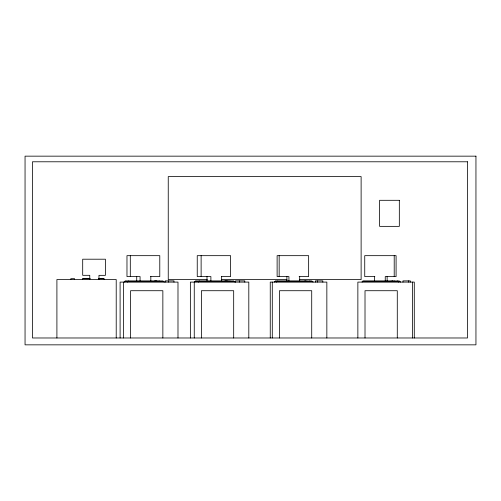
<?xml version="1.0" encoding="UTF-8"?>
<svg xmlns="http://www.w3.org/2000/svg" width="501" height="501" viewBox="0 0 501 501"><rect width="100%" height="100%" fill="white"/><g stroke="black" fill="none" stroke-linecap="round" stroke-linejoin="round"><path stroke-width="0.75" d="M150.475 276.583L159.781 276.583L159.781 255.667L126.972 255.667L126.972 276.583L140.067 276.583L140.067 281.405M221.492 276.583L230.604 276.583L230.604 255.667L197.244 255.667L197.244 276.583L210.89 276.583L210.89 281.405M299.135 276.583L308.641 276.583L308.641 255.667L277.122 255.667L277.122 276.583L288.927 276.583L288.927 281.405M374.873 276.583L364.734 276.583L364.734 255.667L396.091 255.667L396.091 276.583L385.25 276.583L385.25 281.405M89.892 278.374L87.462 278.374L87.462 278.688M98.678 278.374L103.431 278.374L103.431 278.688M90.186 278.688L82.389 278.688L82.389 279.539M98.678 278.688L104.227 278.688L104.227 279.539M207.289 279.596L168.248 279.596L168.248 176.609L361.121 176.609L361.121 279.596L299.435 279.596M221.348 279.596L286.941 279.596M392.991 281.048L362.899 281.048L362.899 281.675M126.715 281.199L125.05 281.199L125.05 281.675M127.229 281.218L156.8 281.218L156.8 281.675M196.987 281.199L195.321 281.199L195.321 281.675M197.5 281.218L227.623 281.218L227.623 281.675M275.199 281.199L276.871 281.199M364.484 281.199L362.812 281.199L362.812 281.675M364.69 281.199L393.103 281.218M414.289 337.981L414.289 282.094L357.864 282.094L357.864 337.981M412.411 282.094L412.411 337.981M410.275 282.094L410.275 280.873L402.979 280.873L402.979 282.094M408.396 280.873L408.396 282.094M400.462 282.094L400.462 281.675L362.104 281.675L362.104 282.094M399.347 281.675L399.347 280.942L392.408 280.942L392.408 281.675M398.583 281.675L398.583 282.094M397.468 280.942L397.468 281.675M397.287 337.981L397.287 290.718L365.01 290.718L365.01 337.981M394.212 255.667L394.212 276.583M394.287 280.942L394.287 281.675M391.225 281.218L391.225 281.675M391.112 281.048L391.112 281.675M387.129 276.583L387.129 281.405M374.498 276.583L374.498 281.405M326.846 337.981L326.846 282.094L270.252 282.094L270.252 337.981M322.832 282.094L322.832 280.873L315.367 280.873L315.367 282.094M317.409 280.873L317.409 282.094M313.019 282.094L313.019 281.675L274.492 281.675L274.492 282.094M311.898 281.675L311.898 280.942L304.796 280.942L304.796 281.675M311.716 337.981L311.716 290.718L279.445 290.718L279.445 337.981M309.856 280.942L309.856 281.675M306.844 280.942L306.844 281.675M305.66 281.675L305.66 281.218L277.241 281.199L277.241 281.675M305.547 281.675L305.547 281.048L275.287 281.048L275.199 281.675M299.686 276.583L299.686 281.405M286.885 276.583L286.885 281.405M279.163 255.667L279.163 276.583M277.335 281.048L277.335 281.675M276.533 281.675L276.533 282.094M272.293 282.094L272.293 337.981M248.809 337.981L248.809 282.094L190.367 282.094L190.367 337.981M244.795 282.094L244.795 280.873L235.483 280.873L235.483 282.094M239.372 280.873L239.372 282.094M234.982 282.094L234.982 281.675L194.607 281.675L194.607 282.094M233.861 281.675L233.861 280.942L224.918 280.942L224.918 281.675M233.679 337.981L233.679 290.718L201.408 290.718L201.408 337.981M229.978 280.942L229.978 281.675M228.8 280.942L228.8 281.675M227.51 281.675L227.51 281.048L195.409 281.048L195.409 281.675M221.649 276.583L221.649 281.405M207.001 276.583L207.001 281.405M201.126 255.667L201.126 276.583M199.298 281.048L199.298 281.675M199.204 281.199L199.204 281.675M198.496 281.675L198.496 282.094M194.256 282.094L194.256 337.981M177.987 337.981L177.987 282.094L120.102 282.094L120.102 337.981M173.972 282.094L173.972 280.873L165.211 280.873L165.211 282.094M168.549 280.873L168.549 282.094M164.159 282.094L164.159 281.675L124.336 281.675L124.336 282.094M163.038 281.675L163.038 280.942L154.646 280.942L154.646 281.675M162.856 337.981L162.856 290.718L130.586 290.718L130.586 337.981M159.706 280.942L159.706 281.675M157.984 280.942L157.984 281.675M156.688 281.675L156.688 281.048L125.137 281.048L125.137 281.675M150.826 276.583L150.826 281.405M136.729 276.583L136.729 281.405M130.304 255.667L130.304 276.583M128.475 281.048L128.475 281.675M128.381 281.199L128.381 281.675M127.674 281.675L127.674 282.094M123.434 282.094L123.434 337.981M116.213 337.981L116.213 279.539L56.907 279.539L56.907 337.981M103.181 278.374L103.181 278.688M102.129 278.374L102.129 278.688M101.665 278.374L101.665 278.688M98.973 279.539L98.973 275.343L105.417 275.343L105.417 259.205L82.696 259.205L82.696 275.318L89.767 275.318L89.767 279.539M87.55 278.374L87.55 278.688M86.986 278.688L86.986 278.374L83.172 278.374L83.172 278.688M74.574 279.539L74.574 278.681L70.816 278.681L70.816 279.539M475.95 156.155L25.05 156.155L25.05 344.845L475.95 344.845L475.95 156.155M467.521 161.785L32.452 161.785L32.452 337.981L467.521 337.981L467.521 161.785M399.328 200.306L379.608 200.306L379.608 226.358L399.328 226.358L399.328 200.306"/></g></svg>
